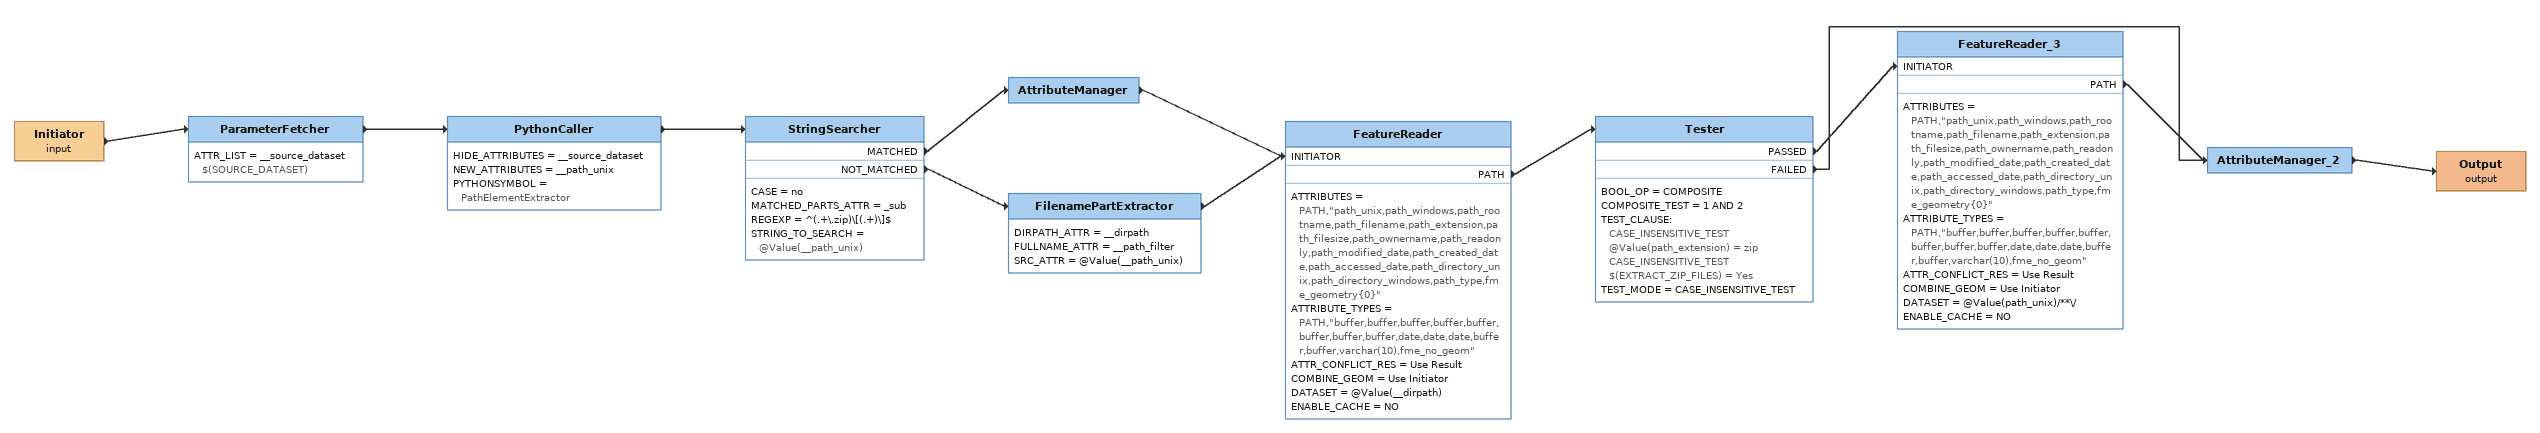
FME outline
Initiator (input)
    -> ParameterFetcher
ParameterFetcher
    ATTR_LIST = __source_dataset $(SOURCE_DATASET)
    -> PythonCaller
PythonCaller
    HIDE_ATTRIBUTES = __source_dataset
    NEW_ATTRIBUTES = __path_unix
    PYTHONSYMBOL = PathElementExtractor
    -> StringSearcher
StringSearcher
    CASE = no
    MATCHED_PARTS_ATTR = _sub
    REGEXP = ^(.+\.zip)\[(.+)\]$
    STRING_TO_SEARCH = @Value(__path_unix)
    MATCHED -> AttributeManager
    NOT_MATCHED -> FilenamePartExtractor
AttributeManager
    -> FeatureReader [INITIATOR]
FilenamePartExtractor
    DIRPATH_ATTR = __dirpath
    FULLNAME_ATTR = __path_filter
    SRC_ATTR = @Value(__path_unix)
    -> FeatureReader [INITIATOR]
FeatureReader
    ATTRIBUTES = PATH,"path_unix,path_windows,path_rootname,path_filename,path_extension,path_filesize,path_ownername,path_readonly,path_modified_date,path_created_date,path_accessed_date,path_directory_unix,path_directory_windows,path_type,fme_geometry{0}"
    ATTRIBUTE_TYPES = PATH,"buffer,buffer,buffer,buffer,buffer,buffer,buffer,buffer,date,date,date,buffer,buffer,varchar(10),fme_no_geom"
    ATTR_CONFLICT_RES = Use Result
    COMBINE_GEOM = Use Initiator
    DATASET = @Value(__dirpath)
    ENABLE_CACHE = NO
    PATH -> Tester
Tester
    BOOL_OP = COMPOSITE
    COMPOSITE_TEST = 1 AND 2
    TEST_CLAUSE:
      CASE_INSENSITIVE_TEST @Value(path_extension) = zip
      CASE_INSENSITIVE_TEST $(EXTRACT_ZIP_FILES) = Yes
    TEST_MODE = CASE_INSENSITIVE_TEST
    PASSED -> FeatureReader_3 [INITIATOR]
    FAILED -> AttributeManager_2
FeatureReader_3
    ATTRIBUTES = PATH,"path_unix,path_windows,path_rootname,path_filename,path_extension,path_filesize,path_ownername,path_readonly,path_modified_date,path_created_date,path_accessed_date,path_directory_unix,path_directory_windows,path_type,fme_geometry{0}"
    ATTRIBUTE_TYPES = PATH,"buffer,buffer,buffer,buffer,buffer,buffer,buffer,buffer,date,date,date,buffer,buffer,varchar(10),fme_no_geom"
    ATTR_CONFLICT_RES = Use Result
    COMBINE_GEOM = Use Initiator
    DATASET = @Value(path_unix)/**\/
    ENABLE_CACHE = NO
    PATH -> AttributeManager_2
AttributeManager_2
    -> Output (output)
Output (output)
